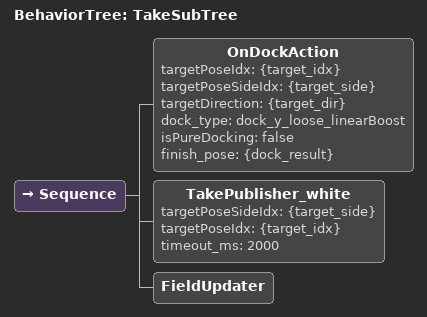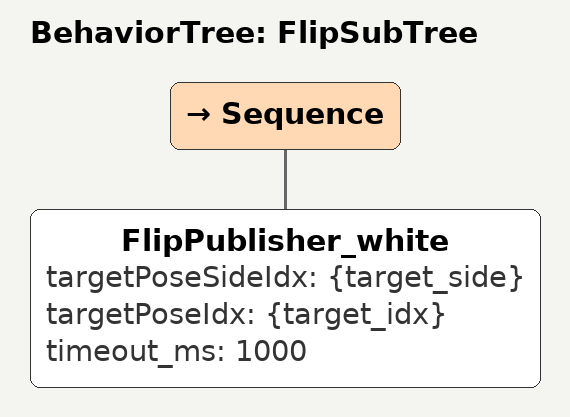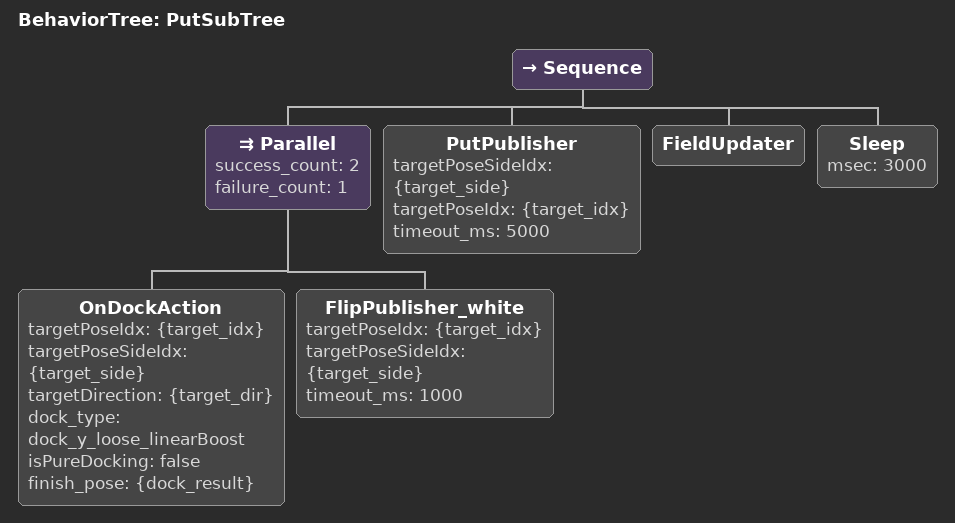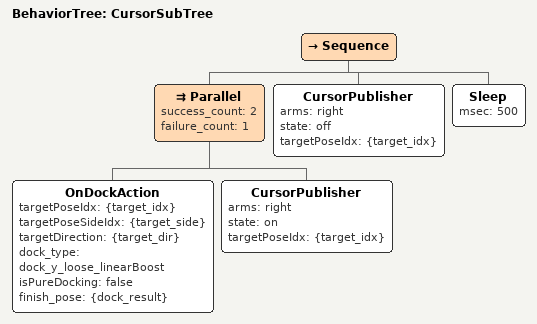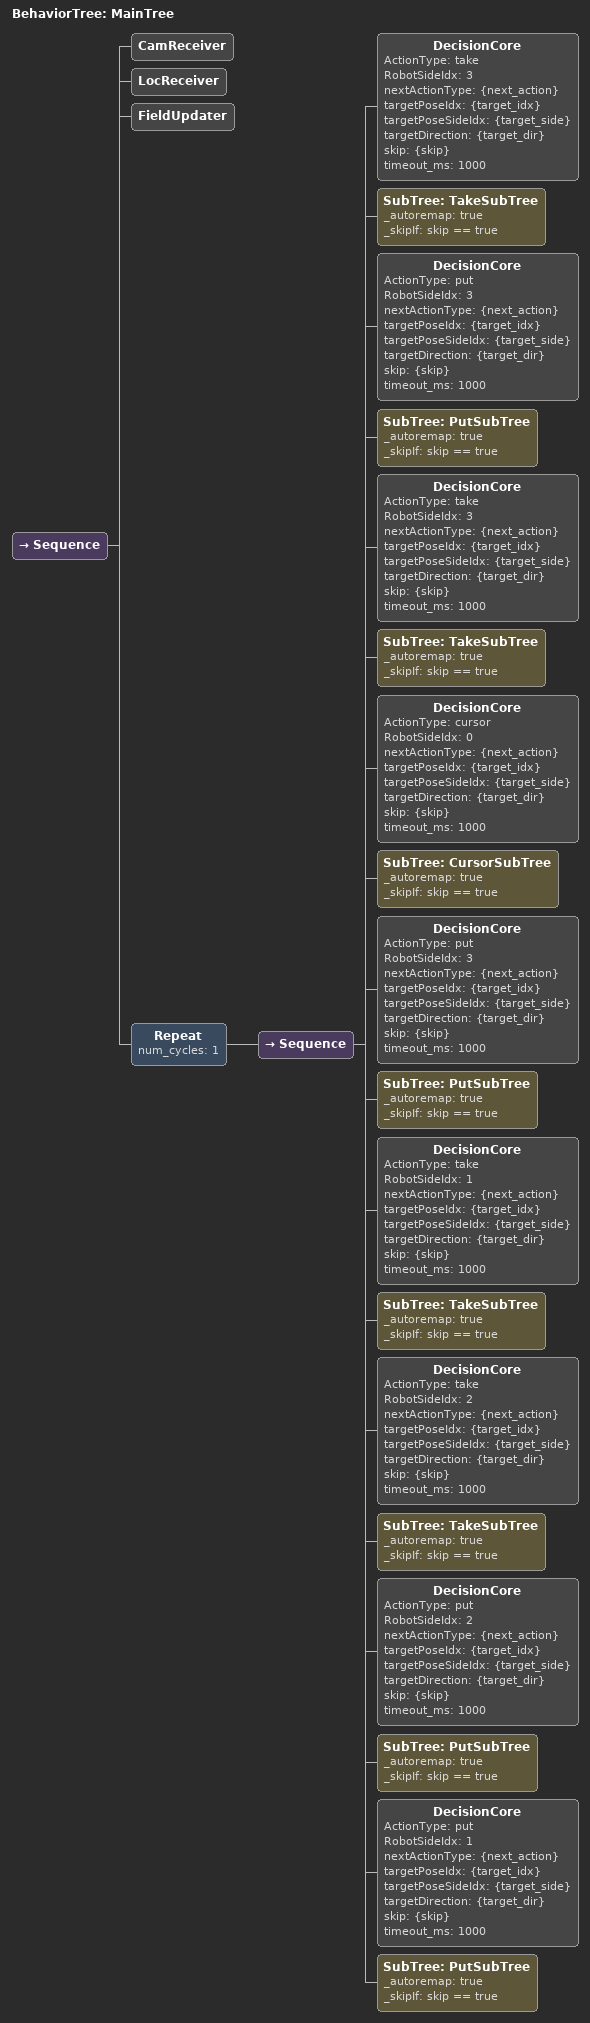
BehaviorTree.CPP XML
<?xml version="1.0" encoding="UTF-8"?>
<!-- test for new TAKE/PUT publisher -->
<root BTCPP_format="4">

    <!-- TAKE SubTree: Go to collection point and take -->
    <BehaviorTree ID="TakeSubTree">
        <Sequence>
            <!-- Dock to collection point -->
            <OnDockAction
                targetPoseIdx="{target_idx}"
                targetPoseSideIdx="{target_side}"
                targetDirection="{target_dir}"
                dock_type="dock_y_loose_linearBoost"
                isPureDocking="false"
                finish_pose="{dock_result}"/>

            <!-- Publish TAKE command and wait for completion -->
            <TakePublisher_white
                targetPoseSideIdx="{target_side}"
                targetPoseIdx="{target_idx}"
                timeout_ms="2000"/>   <!-- test for callback -->
            <FieldUpdater/>
        </Sequence>
    </BehaviorTree>

    <!-- FLIP SubTree: Flip the hazelnut               -->
    <BehaviorTree ID="FlipSubTree">
        <Sequence>
            <!-- Publish FLIP command and wait for completion -->
            <FlipPublisher_white
                targetPoseSideIdx="{target_side}"
                targetPoseIdx="{target_idx}"
                timeout_ms="1000"/>
        </Sequence>
    </BehaviorTree>

    <!-- PUT SubTree: Go to pantry point and put -->
    <BehaviorTree ID="PutSubTree">
        <Sequence>
            <!-- Flip and Dock in parallel: FlipPublisher waits for isDocking signal -->
            <Parallel success_count="2" failure_count="1">
                <OnDockAction
                    targetPoseIdx="{target_idx}"
                    targetPoseSideIdx="{target_side}"
                    targetDirection="{target_dir}"
                    dock_type="dock_y_loose_linearBoost"
                    isPureDocking="false"
                    finish_pose="{dock_result}"/>
                <FlipPublisher_white
                    targetPoseIdx="{target_idx}"
                    targetPoseSideIdx="{target_side}"
                    timeout_ms="1000"/>
            </Parallel>

            <!-- Publish PUT command and wait for completion -->
            <PutPublisher
                targetPoseSideIdx="{target_side}"
                targetPoseIdx="{target_idx}"
                timeout_ms="5000"/>   <!-- test for callback -->
            <FieldUpdater/>
            <Sleep msec="3000"/>
        </Sequence>
    </BehaviorTree>

    <BehaviorTree ID="CursorSubTree">
        <Sequence>
            <Parallel success_count="2" failure_count="1">
                <OnDockAction
                    targetPoseIdx="{target_idx}"
                    targetPoseSideIdx="{target_side}"
                    targetDirection="{target_dir}"
                    dock_type="dock_y_loose_linearBoost"
                    isPureDocking="false"
                    finish_pose="{dock_result}"/>
                <CursorPublisher
                    arms="right"
                    state="on"
                    targetPoseIdx="{target_idx}"/>
            </Parallel>
            <CursorPublisher
                arms="right"
                state="off"
                targetPoseIdx="{target_idx}"/>
            <Sleep msec="500"/>
        </Sequence>
    </BehaviorTree>

    <!-- Main Tree: Complete collection cycle -->
    <!-- Pattern: Fill all 4 robot sides, then empty them to pantries -->
    <!-- Repeat twice to handle all 8 collection points -->
    <BehaviorTree ID="MainTree">
        <Sequence>
            <!-- Initialize receivers first -->
            <CamReceiver/>
            <LocReceiver/>
            <FieldUpdater/>
            <Repeat num_cycles="1">
                <Sequence>

                    <DecisionCore
                        ActionType="take"
                        RobotSideIdx="3"
                        nextActionType="{next_action}"
                        targetPoseIdx="{target_idx}"
                        targetPoseSideIdx="{target_side}"
                        targetDirection="{target_dir}" skip="{skip}" timeout_ms="1000"/>
                    <SubTree ID="TakeSubTree" _autoremap="true" _skipIf="skip == true"/>

                    <DecisionCore
                        ActionType="put"
                        RobotSideIdx="3"
                        nextActionType="{next_action}"
                        targetPoseIdx="{target_idx}"
                        targetPoseSideIdx="{target_side}"
                        targetDirection="{target_dir}" skip="{skip}" timeout_ms="1000"/>
                    <SubTree ID="PutSubTree" _autoremap="true" _skipIf="skip == true"/>

                    <DecisionCore
                        ActionType="take"
                        RobotSideIdx="3"
                        nextActionType="{next_action}"
                        targetPoseIdx="{target_idx}"
                        targetPoseSideIdx="{target_side}"
                        targetDirection="{target_dir}" skip="{skip}" timeout_ms="1000"/>
                    <SubTree ID="TakeSubTree" _autoremap="true" _skipIf="skip == true"/>

                    <DecisionCore
                        ActionType="cursor"
                        RobotSideIdx="0"
                        nextActionType="{next_action}"
                        targetPoseIdx="{target_idx}"
                        targetPoseSideIdx="{target_side}"
                        targetDirection="{target_dir}" skip="{skip}" timeout_ms="1000"/>
                    <SubTree ID="CursorSubTree" _autoremap="true" _skipIf="skip == true"/>

                    <DecisionCore
                        ActionType="put"
                        RobotSideIdx="3"
                        nextActionType="{next_action}"
                        targetPoseIdx="{target_idx}"
                        targetPoseSideIdx="{target_side}"
                        targetDirection="{target_dir}" skip="{skip}" timeout_ms="1000"/>
                    <SubTree ID="PutSubTree" _autoremap="true" _skipIf="skip == true"/>

                    <DecisionCore
                        ActionType="take"
                        RobotSideIdx="1"
                        nextActionType="{next_action}"
                        targetPoseIdx="{target_idx}"
                        targetPoseSideIdx="{target_side}"
                        targetDirection="{target_dir}" skip="{skip}" timeout_ms="1000"/>
                    <SubTree ID="TakeSubTree" _autoremap="true" _skipIf="skip == true"/>
                    <DecisionCore
                        ActionType="take"
                        RobotSideIdx="2"
                        nextActionType="{next_action}"
                        targetPoseIdx="{target_idx}"
                        targetPoseSideIdx="{target_side}"
                        targetDirection="{target_dir}" skip="{skip}" timeout_ms="1000"/>
                    <SubTree ID="TakeSubTree" _autoremap="true" _skipIf="skip == true"/>

                    <DecisionCore
                        ActionType="put"
                        RobotSideIdx="2"
                        nextActionType="{next_action}"
                        targetPoseIdx="{target_idx}"
                        targetPoseSideIdx="{target_side}"
                        targetDirection="{target_dir}" skip="{skip}" timeout_ms="1000"/>
                    <SubTree ID="PutSubTree" _autoremap="true" _skipIf="skip == true"/>
                    <DecisionCore
                        ActionType="put"
                        RobotSideIdx="1"
                        nextActionType="{next_action}"
                        targetPoseIdx="{target_idx}"
                        targetPoseSideIdx="{target_side}"
                        targetDirection="{target_dir}" skip="{skip}" timeout_ms="1000"/>
                    <SubTree ID="PutSubTree" _autoremap="true" _skipIf="skip == true"/>

                </Sequence>
            </Repeat>

        </Sequence>
    </BehaviorTree>
</root>
